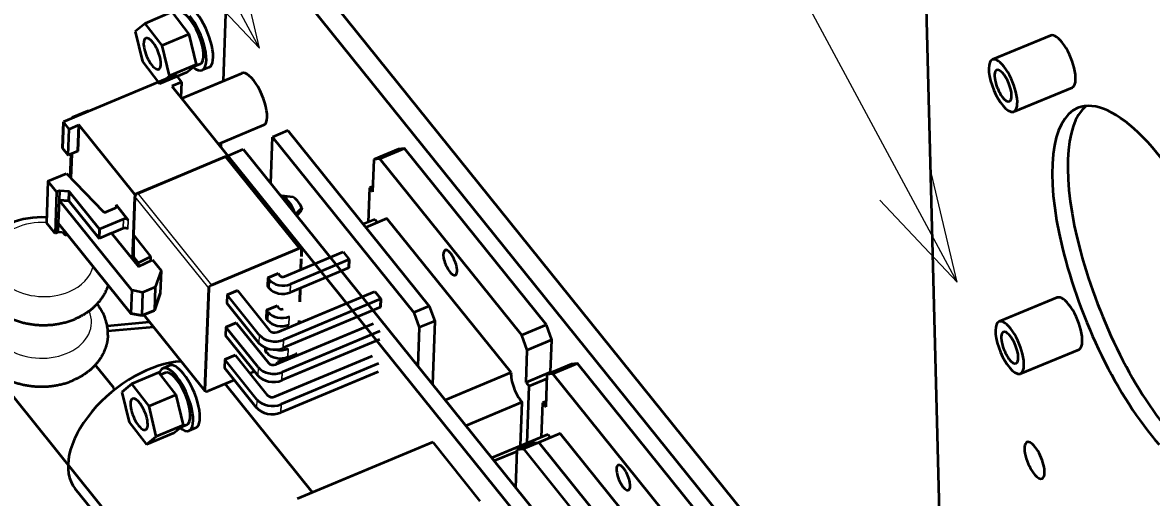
# Model space of a CAD drawing. Extents: x 23 to 417, y 3 to 294.
# Drawn here: x 353.27 to 373.29, y 135.66 to 144.09 of the extents above; entities that cross this region are included whole.
import ezdxf
from ezdxf.enums import TextEntityAlignment as Align

# ---------------------------------------------------------------- set-up
doc = ezdxf.new("R2010")
doc.units = 0
doc.layers.get('0').update_dxf_attribs({"lineweight": 13})
doc.styles.get("Standard").update_dxf_attribs({"font": 'isocp.shx'})

# ---------------------------------------------------------------- blocks, each defined once
blk = doc.blocks.new('BLOCK4683')
at = {"color": 7, "lineweight": 35}
blk.add_line((88.59, 4.39), (-1.49, 116.38), dxfattribs=at)
blk = doc.blocks.new('BLOCK4691')
at = {"color": 7, "lineweight": 13}
blk.add_line((-40, 50), (-61.36, 89.73), dxfattribs=at)
blk.add_lwpolyline([(-46.85, 57.28), (-40, 50), (-42.29, 59.73)], dxfattribs=at)
blk.add_circle((-66.72, 99.71), 11.33, dxfattribs=at)
blk.add_text('3', height=10, dxfattribs=at).set_placement((-70.61, 94.71), (-62.84, 94.71), align=Align.FIT)
blk = doc.blocks.new('BLOCK4692')
at = {"color": 7, "lineweight": 35}
blk.add_line((-43.33, 97.99), (-40.74, -4.16), dxfattribs=at)
at = {"color": 7, "lineweight": 35, "ltscale": 0.139811}
for p, q in [((-31.7, 71.9), (-36.87, 69.76)), ((-29.79, 67.27), (-34.96, 65.14)), ((-31.11, 48.63), (-36.28, 46.5)), ((-29.2, 44.01), (-34.37, 41.88))]:
    blk.add_line(p, q, dxfattribs=at)
at = {"color": 7, "lineweight": 35}
for centre, major_axis, start_param, end_param in [((-30.75, 69.59), (-0.95, 2.31), 3.141629, 6.283222), ((-35.92, 67.45), (-0.95, 2.31), 0.000036, 2.828105), ((-35.92, 67.45), (-0.95, 2.31), 3.141629, 6.283222), ((-35.92, 67.45), (-0.57, 1.39), 6.283144, 7.540494), ((-35.92, 67.45), (-0.57, 1.39), 3.141552, 6.283144), ((-35.92, 67.45), (-0.57, 1.39), 1.257308, 3.141552), ((-22.43, 48.83), (-6.87, 16.64), 4.816568, 6.283169), ((-35.92, 67.45), (-0.95, 2.31), 2.828105, 3.141629), ((-22.43, 48.83), (-6.87, 16.64), 6.283169, 8.61129), ((-21.05, 49.4), (-6.87, 16.64), 0.114565, 2.328105), ((-30.16, 46.32), (-0.95, 2.31), 3.141629, 6.283222), ((-35.33, 44.19), (-0.95, 2.31), 0.000036, 2.828105), ((-35.33, 44.19), (-0.95, 2.31), 3.141629, 6.283222), ((-35.33, 44.19), (-0.57, 1.39), 6.283144, 7.540494), ((-35.33, 44.19), (-0.57, 1.39), 3.141552, 6.283144), ((-35.33, 44.19), (-0.57, 1.39), 1.257308, 3.141552), ((-35.33, 44.19), (-0.95, 2.31), 2.828105, 3.141629), ((-33.13, 34.18), (-0.67, 1.62), 6.283169, 8.61129), ((-33.13, 34.18), (-0.67, 1.62), 3.141576, 6.283169), ((-33.13, 34.18), (-0.67, 1.62), 2.328105, 3.141576)]:
    blk.add_ellipse(centre, major_axis=major_axis, ratio=0.362266, start_param=start_param, end_param=end_param, dxfattribs=at)
blk = doc.blocks.new('BLOCK4696')
at = {"color": 7, "lineweight": 13}
blk.add_line((-13.56, 41.26), (-33.93, 79.21), dxfattribs=at)
blk.add_lwpolyline([(-20.41, 48.55), (-13.56, 41.26), (-15.85, 51)], dxfattribs=at)
blk.add_circle((-39.3, 89.19), 11.33, dxfattribs=at)
blk.add_text('6', height=10, dxfattribs=at).set_placement((-43.18, 84.19), (-35.41, 84.19), align=Align.FIT)
blk = doc.blocks.new('BLOCK4697')
at = {"color": 7, "lineweight": 35, "ltscale": 0.372357}
blk.add_line((-16.24, 53.23), (-16.79, 38.34), dxfattribs=at)
at = {"color": 7, "lineweight": 35}
for p, q in [((61.84, -43.13), (-15.71, 53.27)), ((63.55, -42.41), (-13.99, 53.99)), ((-12.42, 33.38), (0.11, 17.79)), ((-11.05, 33.95), (1.49, 18.36)), ((-15, 32.3), (43.86, -40.88)), ((11.88, 16.7), (-0.71, 32.35)), ((-16.37, 31.72), (42.48, -41.45)), ((9.7, 15.78), (-2.89, 31.44)), ((27.23, -2.39), (14.64, 13.26)), ((25.05, -3.31), (12.46, 12.35)), ((11.21, 6.27), (44.61, -35.25)), ((9.84, 5.7), (43.24, -35.82)), ((-15.14, -16.2), (-29.9, 2.14))]:
    blk.add_line(p, q, dxfattribs=at)
at = {"color": 7, "lineweight": 35, "ltscale": 0.269961}
blk.add_line((-20.99, 38.89), (-30.95, 34.72), dxfattribs=at)
blk.add_line((-20.99, 38.89), (-30.95, 34.72), dxfattribs=at)
at = {"color": 7, "lineweight": 35, "ltscale": 0.023272}
for p, q in [((-20.48, 38.26), (-21.34, 37.9)), ((-20.48, 38.26), (-21.34, 37.9)), ((-30.44, 34.09), (-29.58, 34.45)), ((-30.44, 34.09), (-29.58, 34.45)), ((-29.67, 32.13), (-30.53, 31.77)), ((-29.67, 32.13), (-30.53, 31.77))]:
    blk.add_line(p, q, dxfattribs=at)
at = {"color": 7, "lineweight": 35, "ltscale": 0.020415}
for p, q in [((-20.99, 38.89), (-20.48, 38.26)), ((-20.99, 38.89), (-20.48, 38.26)), ((-30.44, 34.09), (-30.95, 34.72)), ((-30.44, 34.09), (-30.95, 34.72)), ((-31.04, 32.4), (-30.53, 31.77)), ((-30.53, 31.77), (-31.04, 32.4))]:
    blk.add_line(p, q, dxfattribs=at)
at = {"color": 7, "lineweight": 35, "ltscale": 0.034144}
blk.add_line((-20.48, 38.26), (-20.53, 36.89), dxfattribs=at)
blk.add_line((-20.48, 38.26), (-20.53, 36.89), dxfattribs=at)
at = {"color": 7, "lineweight": 35, "ltscale": 0.144345}
blk.add_line((-15.14, 39.03), (-20.46, 36.81), dxfattribs=at)
at = {"color": 7, "lineweight": 35, "ltscale": 0.198027}
for p, q in [((-21.34, 37.9), (-16.37, 31.72)), ((-21.34, 37.9), (-16.37, 31.72)), ((-24.62, 28.27), (-29.58, 34.45)), ((-24.62, 28.27), (-29.58, 34.45))]:
    blk.add_line(p, q, dxfattribs=at)
at = {"color": 7, "lineweight": 35, "ltscale": 0.001876}
blk.add_line((-30.17, 35.05), (-30.16, 35.13), dxfattribs=at)
at = {"color": 7, "lineweight": 35, "ltscale": 0.037236}
for p, q in [((-30.16, 35.13), (-28.79, 35.7)), ((-11.05, 33.95), (-12.42, 33.38)), ((-16.37, 31.72), (-15, 32.3)), ((1.49, 18.36), (0.11, 17.79)), ((1.98, 17.04), (0.6, 16.47)), ((10.68, 6.23), (9.3, 5.65)), ((11.21, 6.27), (9.84, 5.7))]:
    blk.add_line(p, q, dxfattribs=at)
at = {"color": 7, "lineweight": 35, "ltscale": 0.005577}
for p, q in [((-30.16, 35.13), (-29.94, 35.15)), ((-28.79, 35.7), (-28.57, 35.72))]:
    blk.add_line(p, q, dxfattribs=at)
at = {"color": 7, "lineweight": 35, "ltscale": 0.058061}
for p, q in [((-30.95, 34.72), (-31.04, 32.4)), ((-31.04, 32.4), (-30.95, 34.72)), ((-30.53, 31.77), (-30.44, 34.09)), ((-30.53, 31.77), (-30.44, 34.09)), ((-29.67, 32.13), (-29.58, 34.45)), ((-29.58, 34.45), (-29.67, 32.13))]:
    blk.add_line(p, q, dxfattribs=at)
at = {"color": 7, "lineweight": 35, "ltscale": 0.108262}
blk.add_line((-13.21, 34.42), (-17.2, 32.75), dxfattribs=at)
at = {"color": 7, "lineweight": 35, "ltscale": 0.102432}
blk.add_line((-12.57, 29.28), (-12.42, 33.38), dxfattribs=at)
at = {"color": 7, "lineweight": 35, "ltscale": 0.008412}
blk.add_line((-16.99, 32.84), (-17, 32.5), dxfattribs=at)
at = {"color": 7, "lineweight": 35, "ltscale": 0.059112}
for p, q in [((-1.25, 32.3), (-3.43, 31.39)), ((-0.71, 32.35), (-2.89, 31.44)), ((11.88, 16.7), (9.7, 15.78)), ((12.37, 15.38), (10.18, 14.47)), ((14.11, 13.21), (11.92, 12.3)), ((14.64, 13.26), (12.46, 12.35)), ((12.26, 12.51), (10.08, 11.6))]:
    blk.add_line(p, q, dxfattribs=at)
at = {"color": 7, "lineweight": 35, "ltscale": 0.01347}
for p, q in [((-0.71, 32.35), (-1.25, 32.3)), ((-2.89, 31.44), (-3.43, 31.39)), ((14.64, 13.26), (14.11, 13.21)), ((12.46, 12.35), (11.92, 12.3)), ((10.68, 6.23), (11.21, 6.27)), ((9.3, 5.65), (9.84, 5.7))]:
    blk.add_line(p, q, dxfattribs=at)
at = {"color": 7, "lineweight": 35, "ltscale": 0.051933}
blk.add_line((-30.36, 29.79), (-30.28, 31.87), dxfattribs=at)
at = {"color": 7, "lineweight": 35, "ltscale": 0.054411}
blk.add_line((-30.21, 31.9), (-30.29, 29.72), dxfattribs=at)
blk.add_line((-30.21, 31.9), (-30.29, 29.72), dxfattribs=at)
at = {"color": 7, "lineweight": 35, "ltscale": 0.223416}
blk.add_line((-16.37, 31.72), (-24.62, 28.27), dxfattribs=at)
blk.add_line((-16.37, 31.72), (-24.62, 28.27), dxfattribs=at)
at = {"color": 7, "lineweight": 35, "ltscale": 0.209452}
for p, q in [((-16.63, 31.62), (-24.36, 28.38)), ((-24.36, 28.38), (-16.63, 31.62)), ((-10.08, 23.47), (-17.81, 20.24)), ((-17.81, 20.24), (-10.08, 23.47))]:
    blk.add_line(p, q, dxfattribs=at)
at = {"color": 7, "lineweight": 13, "ltscale": 0.261314}
for p, q in [((-16.63, 31.62), (-10.08, 23.47)), ((-16.63, 31.62), (-10.08, 23.47)), ((-24.63, 28.07), (-18.07, 19.92)), ((-24.63, 28.07), (-18.07, 19.92)), ((-24.36, 28.38), (-17.81, 20.24)), ((-24.36, 28.38), (-17.81, 20.24))]:
    blk.add_line(p, q, dxfattribs=at)
at = {"color": 7, "lineweight": 35, "ltscale": 0.261314}
blk.add_line((-9.85, 23.45), (-16.41, 31.6), dxfattribs=at)
blk.add_line((-9.85, 23.45), (-16.41, 31.6), dxfattribs=at)
at = {"color": 7, "lineweight": 35, "ltscale": 0.003913}
for p, q in [((-16.38, 31.57), (-16.37, 31.72)), ((-16.37, 31.72), (-16.38, 31.57)), ((-16.37, 31.72), (-16.38, 31.57))]:
    blk.add_line(p, q, dxfattribs=at)
at = {"color": 7, "lineweight": 35, "ltscale": 0.071722}
for p, q in [((-3.43, 31.39), (-3.54, 28.52)), ((12.26, 12.51), (12.37, 15.38)), ((10.08, 11.6), (10.18, 14.47)), ((11.92, 12.3), (11.82, 9.43))]:
    blk.add_line(p, q, dxfattribs=at)
at = {"color": 7, "lineweight": 35, "ltscale": 0.044536}
blk.add_line((-32.34, 29.45), (-30.69, 30.14), dxfattribs=at)
blk.add_line((-32.34, 29.45), (-30.69, 30.14), dxfattribs=at)
at = {"color": 7, "lineweight": 35, "ltscale": 0.117311}
blk.add_line((-30.69, 30.14), (-27.43, 26.77), dxfattribs=at)
blk.add_line((-30.69, 30.14), (-27.43, 26.77), dxfattribs=at)
at = {"color": 7, "lineweight": 35, "ltscale": 0.092214}
for p, q in [((-32.34, 29.45), (-32.47, 25.76)), ((-32.34, 29.45), (-32.47, 25.76)), ((-31.57, 28.5), (-31.7, 24.81)), ((-31.57, 28.5), (-31.7, 24.81))]:
    blk.add_line(p, q, dxfattribs=at)
at = {"color": 7, "lineweight": 35, "ltscale": 0.030623}
for p, q in [((-31.57, 28.5), (-32.34, 29.45)), ((-31.57, 28.5), (-32.34, 29.45)), ((-31.7, 24.81), (-32.47, 25.76)), ((-31.7, 24.81), (-32.47, 25.76)), ((-23.06, 22.49), (-22.3, 21.53)), ((-23.06, 22.49), (-22.3, 21.53))]:
    blk.add_line(p, q, dxfattribs=at)
at = {"color": 7, "lineweight": 35, "ltscale": 0.006982}
for p, q in [((-31.31, 28.6), (-31.57, 28.5)), ((-31.31, 28.6), (-31.57, 28.5)), ((-31.45, 24.92), (-31.7, 24.81)), ((-31.45, 24.92), (-31.7, 24.81))]:
    blk.add_line(p, q, dxfattribs=at)
at = {"color": 7, "lineweight": 35, "ltscale": 0.020492}
for p, q in [((-31.31, 28.6), (-31.34, 27.78)), ((-31.31, 28.6), (-31.34, 27.78)), ((-30.48, 27.72), (-30.45, 28.54)), ((-30.45, 28.54), (-30.48, 27.72)), ((-31.42, 25.74), (-31.45, 24.92)), ((-31.42, 25.74), (-31.45, 24.92)), ((-27.8, 24.38), (-27.77, 25.2)), ((-27.77, 25.2), (-27.8, 24.38))]:
    blk.add_line(p, q, dxfattribs=at)
at = {"color": 7, "lineweight": 35, "ltscale": 0.02149}
for p, q in [((-30.45, 28.54), (-31.31, 28.6)), ((-30.45, 28.54), (-31.31, 28.6)), ((-31.34, 27.78), (-30.48, 27.72)), ((-30.48, 27.72), (-31.34, 27.78))]:
    blk.add_line(p, q, dxfattribs=at)
at = {"color": 7, "lineweight": 35, "ltscale": 0.107179}
for p, q in [((-27.77, 25.2), (-30.45, 28.54)), ((-27.77, 25.2), (-30.45, 28.54)), ((-30.48, 27.72), (-27.8, 24.38)), ((-27.8, 24.38), (-30.48, 27.72))]:
    blk.add_line(p, q, dxfattribs=at)
at = {"color": 7, "lineweight": 35, "ltscale": 0.14343}
blk.add_line((-24.62, 28.27), (-24.83, 22.54), dxfattribs=at)
blk.add_line((-24.62, 28.27), (-24.83, 22.54), dxfattribs=at)
at = {"color": 7, "lineweight": 35, "ltscale": 0.083676}
for p, q in [((-24.63, 28.07), (-24.75, 24.72)), ((-24.75, 24.72), (-24.63, 28.07))]:
    blk.add_line(p, q, dxfattribs=at)
at = {"color": 7, "lineweight": 35, "ltscale": 0.019004}
blk.add_line((-10.85, 28.06), (-11.61, 28.15), dxfattribs=at)
blk.add_line((-10.85, 28.06), (-11.61, 28.15), dxfattribs=at)
at = {"color": 7, "lineweight": 35, "ltscale": 0.006616}
blk.add_line((-10.59, 28.03), (-10.85, 28.06), dxfattribs=at)
blk.add_line((-10.59, 28.03), (-10.85, 28.06), dxfattribs=at)
at = {"color": 7, "lineweight": 35, "ltscale": 0.076707}
for p, q in [((-3.82, 28.87), (-3.93, 25.81)), ((11.54, 9.78), (11.43, 6.72))]:
    blk.add_line(p, q, dxfattribs=at)
at = {"color": 7, "lineweight": 35, "ltscale": 0.0081}
for p, q in [((-3.52, 29), (-3.82, 28.87)), ((11.84, 9.91), (11.54, 9.78))]:
    blk.add_line(p, q, dxfattribs=at)
at = {"color": 7, "lineweight": 35, "ltscale": 0.011228}
for p, q in [((-3.82, 28.87), (-3.54, 28.52)), ((10.08, 11.6), (10.36, 11.25)), ((11.54, 9.78), (11.82, 9.43))]:
    blk.add_line(p, q, dxfattribs=at)
at = {"color": 7, "lineweight": 35, "ltscale": 0.05123}
for p, q in [((-31.34, 27.78), (-31.42, 25.74)), ((-31.34, 27.78), (-31.42, 25.74)), ((-22.3, 21.53), (-22.37, 19.49)), ((-22.3, 21.53), (-22.37, 19.49)), ((-22.82, 20.04), (-22.89, 17.99)), ((-22.82, 20.04), (-22.89, 17.99)), ((-24.89, 19.77), (-24.97, 17.72)), ((-24.89, 19.77), (-24.97, 17.72)), ((-23.93, 19.57), (-24.01, 17.53)), ((-23.93, 19.57), (-24.01, 17.53))]:
    blk.add_line(p, q, dxfattribs=at)
at = {"color": 7, "lineweight": 35, "ltscale": 0.257231}
for p, q in [((-24.89, 19.77), (-31.34, 27.78)), ((-24.89, 19.77), (-31.34, 27.78)), ((-31.42, 25.74), (-24.97, 17.72)), ((-24.97, 17.72), (-31.42, 25.74))]:
    blk.add_line(p, q, dxfattribs=at)
at = {"color": 7, "lineweight": 35, "ltscale": 0.020945}
blk.add_line((-27.16, 26.73), (-26.39, 27.05), dxfattribs=at)
blk.add_line((-27.16, 26.73), (-26.39, 27.05), dxfattribs=at)
at = {"color": 7, "lineweight": 13, "ltscale": 0.005857}
blk.add_line((-26.28, 27.35), (-26.29, 27.11), dxfattribs=at)
blk.add_line((-26.28, 27.35), (-26.29, 27.11), dxfattribs=at)
at = {"color": 7, "lineweight": 35, "ltscale": 0.042872}
for p, q in [((-25.21, 26.01), (-26.28, 27.35)), ((-26.28, 27.35), (-25.21, 26.01))]:
    blk.add_line(p, q, dxfattribs=at)
at = {"color": 7, "lineweight": 35, "ltscale": 0.004269}
blk.add_line((-9.82, 27.07), (-9.83, 26.9), dxfattribs=at)
blk.add_line((-9.82, 27.07), (-9.83, 26.9), dxfattribs=at)
at = {"color": 7, "lineweight": 35, "ltscale": 0.058181}
blk.add_line((-25.62, 26.09), (-27.77, 25.2), dxfattribs=at)
blk.add_line((-25.62, 26.09), (-27.77, 25.2), dxfattribs=at)
at = {"color": 7, "lineweight": 13, "ltscale": 0.020492}
for p, q in [((-25.65, 25.28), (-25.62, 26.09)), ((-25.62, 26.09), (-25.65, 25.28)), ((-25.24, 25.19), (-25.21, 26.01)), ((-25.21, 26.01), (-25.24, 25.19))]:
    blk.add_line(p, q, dxfattribs=at)
at = {"color": 7, "lineweight": 35, "ltscale": 0.016621}
blk.add_line((-9.83, 26.9), (-10.24, 26.38), dxfattribs=at)
blk.add_line((-9.83, 26.9), (-10.24, 26.38), dxfattribs=at)
at = {"color": 7, "lineweight": 35, "ltscale": 0.027775}
blk.add_line((-3.33, 26.06), (-4.36, 25.63), dxfattribs=at)
at = {"color": 7, "lineweight": 35, "ltscale": 0.051054}
blk.add_line((-2.26, 26.15), (-4.14, 25.36), dxfattribs=at)
at = {"color": 7, "lineweight": 35, "ltscale": 0.438925}
for p, q in [((8.75, 12.47), (-2.26, 26.15)), ((24.1, -6.62), (13.1, 7.06))]:
    blk.add_line(p, q, dxfattribs=at)
at = {"color": 7, "lineweight": 35, "ltscale": 0.027927}
blk.add_line((-26.68, 24.84), (-25.65, 25.28), dxfattribs=at)
blk.add_line((-26.68, 24.84), (-25.65, 25.28), dxfattribs=at)
at = {"color": 7, "lineweight": 35, "ltscale": 0.018425}
blk.add_line((-30.71, 24.86), (-31.45, 24.92), dxfattribs=at)
blk.add_line((-30.71, 24.86), (-31.45, 24.92), dxfattribs=at)
at = {"color": 7, "lineweight": 35, "ltscale": 0.006817}
for p, q in [((-30.96, 24.88), (-30.79, 24.67)), ((-30.79, 24.67), (-30.96, 24.88))]:
    blk.add_line(p, q, dxfattribs=at)
at = {"color": 7, "lineweight": 35, "ltscale": 0.004969}
blk.add_line((-30.79, 24.67), (-30.78, 24.87), dxfattribs=at)
blk.add_line((-30.79, 24.67), (-30.78, 24.87), dxfattribs=at)
at = {"color": 7, "lineweight": 35, "ltscale": 0.004672}
for p, q in [((-30.79, 24.67), (-30.61, 24.74)), ((-30.61, 24.74), (-30.79, 24.67))]:
    blk.add_line(p, q, dxfattribs=at)
at = {"color": 7, "lineweight": 35, "ltscale": 0.030254}
for p, q in [((-26.68, 24.84), (-27.8, 24.38)), ((-26.68, 24.84), (-27.8, 24.38)), ((-22.82, 20.04), (-23.93, 19.57)), ((-22.82, 20.04), (-23.93, 19.57)), ((-24.01, 17.53), (-22.89, 17.99)), ((-22.89, 17.99), (-24.01, 17.53))]:
    blk.add_line(p, q, dxfattribs=at)
at = {"color": 7, "lineweight": 35, "ltscale": 0.095568}
blk.add_line((-26.68, 24.84), (-24.29, 21.87), dxfattribs=at)
blk.add_line((-26.68, 24.84), (-24.29, 21.87), dxfattribs=at)
at = {"color": 7, "lineweight": 35, "ltscale": 0.054631}
for p, q in [((-24.75, 24.72), (-24.83, 22.54)), ((-24.83, 22.54), (-24.75, 24.72))]:
    blk.add_line(p, q, dxfattribs=at)
at = {"color": 7, "lineweight": 35, "ltscale": 0.049961}
blk.add_line((-24.75, 24.72), (-24.75, 22.73), dxfattribs=at)
blk.add_line((-24.75, 24.72), (-24.75, 22.73), dxfattribs=at)
at = {"color": 7, "lineweight": 35, "ltscale": 0.062266}
blk.add_line((-23.19, 22.78), (-24.75, 24.72), dxfattribs=at)
blk.add_line((-23.19, 22.78), (-24.75, 24.72), dxfattribs=at)
at = {"color": 7, "lineweight": 35, "ltscale": 0.141147}
for p, q in [((-11.36, 21), (-6.15, 23.18)), ((-11.36, 21), (-6.15, 23.18)), ((-5.61, 22.5), (-10.81, 20.32)), ((-5.61, 22.5), (-10.81, 20.32)), ((-5.63, 21.77), (-10.84, 19.59)), ((-5.63, 21.77), (-10.84, 19.59))]:
    blk.add_line(p, q, dxfattribs=at)
at = {"color": 7, "lineweight": 35, "ltscale": 0.015369}
for p, q in [((-9.85, 22.76), (-9.83, 23.37)), ((-9.83, 23.37), (-9.85, 22.76))]:
    blk.add_line(p, q, dxfattribs=at)
at = {"color": 7, "lineweight": 35, "ltscale": 0.021844}
for p, q in [((-6.15, 23.18), (-5.61, 22.5)), ((-6.15, 23.18), (-5.61, 22.5)), ((-3.34, 19.68), (-2.79, 19)), ((-3.34, 19.68), (-2.79, 19))]:
    blk.add_line(p, q, dxfattribs=at)
at = {"color": 7, "lineweight": 35, "ltscale": 0.00683}
for p, q in [((-24.75, 22.73), (-24.76, 22.45)), ((-24.76, 22.45), (-24.75, 22.73)), ((-24.33, 22.2), (-24.34, 21.93)), ((-24.34, 21.93), (-24.33, 22.2))]:
    blk.add_line(p, q, dxfattribs=at)
at = {"color": 7, "lineweight": 35, "ltscale": 0.016791}
blk.add_line((-24.75, 22.73), (-24.33, 22.2), dxfattribs=at)
blk.add_line((-24.75, 22.73), (-24.33, 22.2), dxfattribs=at)
at = {"color": 7, "lineweight": 35, "ltscale": 0.031978}
blk.add_line((-24.33, 22.2), (-23.19, 22.78), dxfattribs=at)
blk.add_line((-24.33, 22.2), (-23.19, 22.78), dxfattribs=at)
at = {"color": 7, "lineweight": 35, "ltscale": 0.034262}
blk.add_line((-24.29, 21.87), (-23.06, 22.49), dxfattribs=at)
blk.add_line((-24.29, 21.87), (-23.06, 22.49), dxfattribs=at)
at = {"color": 7, "lineweight": 35, "ltscale": 0.009134}
blk.add_line((-23.2, 22.42), (-23.19, 22.78), dxfattribs=at)
blk.add_line((-23.2, 22.42), (-23.19, 22.78), dxfattribs=at)
at = {"color": 7, "lineweight": 35, "ltscale": 0.023565}
for p, q in [((-9.9, 21.61), (-9.86, 22.56)), ((-9.86, 22.56), (-9.9, 21.61))]:
    blk.add_line(p, q, dxfattribs=at)
at = {"color": 7, "lineweight": 35, "ltscale": 0.018272}
for p, q in [((-5.63, 21.77), (-5.61, 22.5)), ((-5.61, 22.5), (-5.63, 21.77)), ((-12.83, 20.87), (-12.85, 20.14)), ((-12.83, 20.87), (-12.85, 20.14)), ((-16.43, 19.36), (-16.46, 18.63)), ((-16.43, 19.36), (-16.46, 18.63)), ((-2.82, 18.27), (-2.79, 19)), ((-2.79, 19), (-2.82, 18.27)), ((-12.93, 18), (-12.96, 17.27)), ((-12.93, 18), (-12.96, 17.27)), ((-16.54, 16.49), (-16.57, 15.76)), ((-16.54, 16.49), (-16.57, 15.76)), ((-16.64, 13.62), (-16.67, 12.89)), ((-16.64, 13.62), (-16.67, 12.89))]:
    blk.add_line(p, q, dxfattribs=at)
at = {"color": 7, "lineweight": 35, "ltscale": 0.03954}
for p, q in [((-22.3, 21.53), (-22.82, 20.04)), ((-22.3, 21.53), (-22.82, 20.04)), ((-22.89, 17.99), (-22.37, 19.49)), ((-22.37, 19.49), (-22.89, 17.99))]:
    blk.add_line(p, q, dxfattribs=at)
at = {"color": 7, "lineweight": 35, "ltscale": 0.024902}
for p, q in [((-11.91, 21.25), (-12.83, 20.87)), ((-12.83, 20.87), (-11.91, 21.25)), ((-15.52, 19.74), (-16.43, 19.36)), ((-16.43, 19.36), (-15.52, 19.74)), ((-12.01, 18.38), (-12.93, 18)), ((-12.93, 18), (-12.01, 18.38)), ((-15.62, 16.88), (-16.54, 16.49)), ((-16.54, 16.49), (-15.62, 16.88)), ((-15.73, 14.01), (-16.64, 13.62)), ((-16.64, 13.62), (-15.73, 14.01))]:
    blk.add_line(p, q, dxfattribs=at)
at = {"color": 7, "lineweight": 35, "ltscale": 0.00541}
for p, q in [((-11.91, 21.25), (-11.77, 21.08)), ((-11.91, 21.25), (-11.77, 21.08)), ((-12.85, 20.14), (-12.72, 19.97)), ((-12.72, 19.97), (-12.85, 20.14)), ((-12.69, 20.7), (-12.83, 20.87)), ((-12.69, 20.7), (-12.83, 20.87)), ((-12.01, 18.38), (-11.88, 18.22)), ((-12.01, 18.38), (-11.88, 18.22)), ((-12.96, 17.27), (-12.82, 17.1)), ((-12.82, 17.1), (-12.96, 17.27)), ((-12.8, 17.83), (-12.93, 18)), ((-12.8, 17.83), (-12.93, 18)), ((-13.06, 14.4), (-12.93, 14.23)), ((-12.93, 14.23), (-13.06, 14.4))]:
    blk.add_line(p, q, dxfattribs=at)
at = {"color": 7, "lineweight": 13, "ltscale": 0.018272}
for p, q in [((-12.69, 20.7), (-12.72, 19.97)), ((-12.69, 20.7), (-12.72, 19.97)), ((-10.84, 19.59), (-10.81, 20.32)), ((-10.81, 20.32), (-10.84, 19.59)), ((-12.8, 17.83), (-12.82, 17.1)), ((-12.8, 17.83), (-12.82, 17.1)), ((-10.95, 16.72), (-10.92, 17.45)), ((-10.92, 17.45), (-10.95, 16.72)), ((-13.59, 15.82), (-13.61, 15.09)), ((-13.59, 15.82), (-13.61, 15.09)), ((-11.46, 14.65), (-11.43, 15.38)), ((-11.43, 15.38), (-11.46, 14.65)), ((-11.05, 13.85), (-11.02, 14.59)), ((-11.02, 14.59), (-11.05, 13.85)), ((-13.69, 12.95), (-13.72, 12.22)), ((-13.69, 12.95), (-13.72, 12.22)), ((-11.57, 11.78), (-11.54, 12.51)), ((-11.54, 12.51), (-11.57, 11.78)), ((-13.8, 10.08), (-13.82, 9.35)), ((-13.8, 10.08), (-13.82, 9.35)), ((-11.67, 8.92), (-11.64, 9.65)), ((-11.64, 9.65), (-11.67, 8.92))]:
    blk.add_line(p, q, dxfattribs=at)
at = {"color": 7, "lineweight": 35, "ltscale": 0.024469}
for p, q in [((-23.93, 19.57), (-24.89, 19.77)), ((-23.93, 19.57), (-24.89, 19.77)), ((-24.97, 17.72), (-24.01, 17.53)), ((-24.01, 17.53), (-24.97, 17.72))]:
    blk.add_line(p, q, dxfattribs=at)
at = {"color": 7, "lineweight": 35, "ltscale": 0.225413}
for p, q in [((-18.07, 19.92), (-18.4, 10.91)), ((-18.4, 10.91), (-18.07, 19.92))]:
    blk.add_line(p, q, dxfattribs=at)
at = {"color": 7, "lineweight": 35, "ltscale": 0.11361}
for p, q in [((-13.59, 15.82), (-16.43, 19.36)), ((-13.59, 15.82), (-16.43, 19.36)), ((-15.52, 19.74), (-12.67, 16.2)), ((-15.52, 19.74), (-12.67, 16.2)), ((-16.46, 18.63), (-13.61, 15.09)), ((-13.61, 15.09), (-16.46, 18.63)), ((-13.69, 12.95), (-16.54, 16.49)), ((-13.69, 12.95), (-16.54, 16.49)), ((-15.62, 16.88), (-12.77, 13.33)), ((-15.62, 16.88), (-12.77, 13.33)), ((-16.57, 15.76), (-13.72, 12.22)), ((-13.72, 12.22), (-16.57, 15.76)), ((-13.8, 10.08), (-16.64, 13.62)), ((-13.8, 10.08), (-16.64, 13.62)), ((-15.73, 14.01), (-12.88, 10.47)), ((-15.73, 14.01), (-12.88, 10.47)), ((-16.67, 12.89), (-13.82, 9.35)), ((-13.82, 9.35), (-16.67, 12.89))]:
    blk.add_line(p, q, dxfattribs=at)
at = {"color": 7, "lineweight": 35, "ltscale": 0.234237}
for p, q in [((-11.98, 16.06), (-3.34, 19.68)), ((-11.98, 16.06), (-3.34, 19.68)), ((-2.82, 18.27), (-11.46, 14.65)), ((-2.82, 18.27), (-11.46, 14.65)), ((-2.79, 19), (-11.43, 15.38)), ((-2.79, 19), (-11.43, 15.38)), ((-12.09, 13.2), (-3.44, 16.81)), ((-12.09, 13.2), (-3.44, 16.81)), ((-2.9, 16.13), (-11.54, 12.51)), ((-2.9, 16.13), (-11.54, 12.51)), ((-2.92, 15.4), (-11.57, 11.78)), ((-2.92, 15.4), (-11.57, 11.78)), ((-12.19, 10.33), (-3.55, 13.95)), ((-12.19, 10.33), (-3.55, 13.95)), ((-3, 13.27), (-11.64, 9.65)), ((-3, 13.27), (-11.64, 9.65)), ((-3.03, 12.53), (-11.67, 8.92)), ((-3.03, 12.53), (-11.67, 8.92))]:
    blk.add_line(p, q, dxfattribs=at)
at = {"color": 7, "lineweight": 35, "ltscale": 0.03033}
for p, q in [((-10, 18.75), (-9.96, 19.96)), ((-9.96, 19.96), (-10, 18.75))]:
    blk.add_line(p, q, dxfattribs=at)
at = {"color": 7, "lineweight": 35, "ltscale": 0.035147}
for p, q in [((1.49, 18.36), (1.98, 17.04)), ((0.11, 17.79), (0.6, 16.47)), ((12.37, 15.38), (11.88, 16.7)), ((10.18, 14.47), (9.7, 15.78))]:
    blk.add_line(p, q, dxfattribs=at)
at = {"color": 7, "lineweight": 35, "ltscale": 0.217147}
blk.add_line((-18.38, 10.83), (-23.82, 17.6), dxfattribs=at)
blk.add_line((-18.38, 10.83), (-23.82, 17.6), dxfattribs=at)
at = {"color": 7, "lineweight": 13, "ltscale": 0.214982}
for p, q in [((-18.4, 10.91), (-23.79, 17.61)), ((-23.79, 17.61), (-18.4, 10.91))]:
    blk.add_line(p, q, dxfattribs=at)
at = {"color": 7, "lineweight": 35, "ltscale": 0.005729}
for p, q in [((-10.07, 16.86), (-10.06, 17.09)), ((-10.06, 17.09), (-10.07, 16.86))]:
    blk.add_line(p, q, dxfattribs=at)
at = {"color": 7, "lineweight": 35, "ltscale": 0.139986}
blk.add_line((1.98, 17.04), (1.77, 11.45), dxfattribs=at)
at = {"color": 7, "lineweight": 35, "ltscale": 0.094434}
blk.add_line((-27.07, 16.63), (-23.31, 16.96), dxfattribs=at)
at = {"color": 7, "lineweight": 35, "ltscale": 0.001757}
blk.add_line((-27.06, 16.55), (-27.07, 16.62), dxfattribs=at)
at = {"color": 7, "lineweight": 35, "ltscale": 0.102436}
blk.add_line((-22.94, 16.5), (-27.02, 16.13), dxfattribs=at)
at = {"color": 7, "lineweight": 35, "ltscale": 0.085355}
for p, q in [((0.6, 16.47), (0.48, 13.06)), ((9.18, 2.24), (9.3, 5.65))]:
    blk.add_line(p, q, dxfattribs=at)
at = {"color": 7, "lineweight": 35, "ltscale": 0.006755}
blk.add_line((-13.05, 14.67), (-13.06, 14.4), dxfattribs=at)
blk.add_line((-13.05, 14.67), (-13.06, 14.4), dxfattribs=at)
at = {"color": 7, "lineweight": 13, "ltscale": 0.009593}
blk.add_line((-12.91, 14.62), (-12.93, 14.23), dxfattribs=at)
blk.add_line((-12.91, 14.62), (-12.93, 14.23), dxfattribs=at)
at = {"color": 7, "lineweight": 35, "ltscale": 0.04189}
blk.add_line((-10.43, 14.05), (-11.97, 13.4), dxfattribs=at)
blk.add_line((-10.43, 14.05), (-11.97, 13.4), dxfattribs=at)
at = {"color": 7, "lineweight": 35, "ltscale": 0.06513}
blk.add_line((-26.49, 11.12), (-28.13, 13.15), dxfattribs=at)
at = {"color": 7, "lineweight": 35, "ltscale": 0.01153}
blk.add_line((-13.99, 12.56), (-14.42, 12.38), dxfattribs=at)
blk.add_line((-13.99, 12.56), (-14.42, 12.38), dxfattribs=at)
at = {"color": 7, "lineweight": 35, "ltscale": 0.158108}
blk.add_line((8.75, 12.47), (2.91, 10.03), dxfattribs=at)
at = {"color": 7, "lineweight": 35, "ltscale": 0.001649}
blk.add_line((12.26, 12.51), (12.3, 12.46), dxfattribs=at)
at = {"color": 7, "lineweight": 35, "ltscale": 0.004868}
blk.add_line((-26.43, 10.94), (-26.49, 11.12), dxfattribs=at)
at = {"color": 7, "lineweight": 35, "ltscale": 0.063948}
blk.add_line((-15.8, 11.8), (-18.15, 10.82), dxfattribs=at)
blk.add_line((-15.8, 11.8), (-18.15, 10.82), dxfattribs=at)
at = {"color": 7, "lineweight": 35, "ltscale": 0.309394}
blk.add_line((-8.85, 1.82), (-16.61, 11.47), dxfattribs=at)
at = {"color": 7, "lineweight": 35, "ltscale": 0.126405}
blk.add_line((10.18, 6.2), (10.36, 11.25), dxfattribs=at)
at = {"color": 7, "lineweight": 35, "ltscale": 0.041975}
blk.add_line((11.91, 11.9), (10.36, 11.25), dxfattribs=at)
at = {"color": 7, "lineweight": 35, "ltscale": 0.134829}
for p, q in [((9.72, 9.83), (4.75, 7.75)), ((12.02, 6.97), (7.05, 4.89))]:
    blk.add_line(p, q, dxfattribs=at)
at = {"color": 7, "lineweight": 35, "ltscale": 0.097236}
blk.add_line((9.58, 5.95), (9.72, 9.83), dxfattribs=at)
at = {"color": 7, "lineweight": 35, "ltscale": 0.051066}
blk.add_line((13.1, 7.06), (11.21, 6.27), dxfattribs=at)
at = {"color": 7, "lineweight": 35, "ltscale": 0.325814}
blk.add_line((1.8, 6.28), (-10.23, 1.25), dxfattribs=at)
at = {"color": 7, "lineweight": 35, "ltscale": 0.167404}
blk.add_line((1.8, 6.28), (5.99, 1.06), dxfattribs=at)
at = {"color": 7, "lineweight": 35, "ltscale": 0.055093}
blk.add_line((9.3, 5.47), (7.26, 4.62), dxfattribs=at)
at = {"color": 7, "lineweight": 35}
for centre, radius, start, end in [((3.52, 13.94), 18.73, 135.447, 137.7942), ((3.52, 13.94), 18.73, 135.447, 137.7942), ((-31.92, 15.77), 4.92, 6.391, 9.0538), ((-30.92, 15.93), 3.91, 357.909, 5.6798)]:
    blk.add_arc(centre, radius, start, end, dxfattribs=at)
for centre, major_axis, ratio, start_param, end_param in [((-14.17, 36.73), (-0.97, 2.31), 0.365278, 3.810389, 6.283217), ((-14.17, 36.73), (-0.97, 2.31), 0.365278, 3.141624, 3.810389), ((-16.64, 31.41), (-0.234, -0.188), 0.577196, 3.141564, 4.24863), ((-16.64, 31.41), (-0.234, -0.188), 0.577196, 3.141564, 4.24863), ((-24.37, 28.18), (-0.234, -0.188), 0.577196, 4.24863, 5.819427), ((-24.37, 28.18), (-0.234, -0.188), 0.577196, 4.24863, 5.819427), ((-11.06, 26.52), (0.68, -1.61), 0.365278, 2.937919, 3.022546), ((-11.06, 26.52), (-0.68, 1.61), 0.365278, 6.079512, 6.164139), ((-11.06, 26.52), (0.68, -1.61), 0.365278, 1.456321, 2.937919), ((-11.06, 26.52), (-0.68, 1.61), 0.365278, 4.597913, 6.079512), ((-11.19, 26.46), (-0.68, 1.61), 0.365278, 4.886666, 5.875812), ((-11.19, 26.46), (0.68, -1.61), 0.365278, 1.745065, 2.734241), ((-26.54, 27.24), (0.3, -0.011), 0.730354, 5.276613, 6.283243), ((-26.54, 27.24), (0.3, -0.011), 0.730354, 5.276613, 6.283316), ((-26.54, 27.24), (0.3, -0.011), 0.730354, 0.000058, 0.564224), ((-26.54, 27.24), (0.3, -0.011), 0.730354, 0.00013, 0.564224), ((-10.23, 26.87), (0.48, -1.15), 0.365278, 1.596091, 2.883094), ((-10.23, 26.87), (-0.48, 1.15), 0.365278, 4.737684, 6.024686), ((-32.78, 21.66), (5.93, -0.25), 0.774356, 1.548169, 2.115986), ((-27.26, 26.85), (0.2, -0.007), 0.730354, 3.793083, 5.276613), ((-27.26, 26.85), (0.2, -0.007), 0.730354, 3.793083, 5.276613), ((-25.47, 25.9), (0.3, -0.011), 0.730354, 0.564224, 2.13502), ((-25.47, 25.9), (0.3, -0.011), 0.730354, 0.564224, 2.13502), ((-3.24, 27.32), (-0.74, 1.77), 0.365278, 2.197705, 2.430849), ((-25.5, 25.08), (0.3, -0.011), 0.730354, 0.564224, 2.13502), ((-25.5, 25.08), (-0.3, 0.011), 0.730354, 3.705817, 5.276613), ((-10.09, 23.27), (0.234, 0.188), 0.577196, 6.283147, 7.390223), ((-10.09, 23.27), (0.234, 0.188), 0.577196, 6.283072, 7.390223), ((-10.09, 23.27), (0.234, 0.188), 0.577196, 5.819427, 6.283147), ((-10.09, 23.27), (0.234, 0.188), 0.577196, 5.819427, 6.283072), ((3.35, 22.23), (-0.46, 1.11), 0.365278, 0.000031, 3.141624), ((3.35, 22.23), (-0.46, 1.11), 0.365278, 3.810389, 6.283217), ((-11.52, 21.19), (0.3, -0.011), 0.730354, 3.705817, 5.276613), ((-11.52, 21.19), (0.3, -0.011), 0.730354, 3.705817, 5.276613), ((3.35, 22.23), (-0.46, 1.11), 0.365278, 3.141624, 3.810389), ((-17.82, 20.03), (0.234, 0.188), 0.577196, 1.107038, 2.677834), ((-17.82, 20.03), (0.234, 0.188), 0.577196, 1.107038, 2.677834), ((-11.52, 21.19), (-1.37, 0.05), 0.730354, 0.564224, 2.13502), ((-11.52, 21.19), (-1.37, 0.05), 0.730354, 0.564224, 2.13502), ((-11.54, 20.46), (-1.37, 0.05), 0.730354, 0.564224, 2.13502), ((-11.54, 20.46), (-1.37, 0.05), 0.730354, 0.564224, 2.13502), ((-11.62, 18.32), (0.3, -0.011), 0.730354, 3.705817, 5.276613), ((-11.62, 18.32), (0.3, -0.011), 0.730354, 3.705817, 5.276613), ((-11.65, 17.59), (-1.37, 0.05), 0.730354, 0.564224, 2.13502), ((-11.65, 17.59), (-1.37, 0.05), 0.730354, 0.564224, 2.13502), ((-11.62, 18.32), (-1.37, 0.05), 0.730354, 0.564224, 2.13502), ((-11.62, 18.32), (-1.37, 0.05), 0.730354, 0.564224, 2.13502), ((-12.24, 16.38), (0.5, -0.018), 0.730354, 3.705817, 5.276613), ((-12.24, 16.38), (0.5, -0.018), 0.730354, 3.705817, 5.276613), ((-12.26, 15.65), (-1.57, 0.06), 0.730354, 0.564224, 2.13502), ((-12.26, 15.65), (-1.57, 0.06), 0.730354, 0.564224, 2.13502), ((-12.24, 16.38), (-1.57, 0.06), 0.730354, 0.564224, 2.13502), ((-12.24, 16.38), (-1.57, 0.06), 0.730354, 0.564224, 2.13502), ((-11.75, 14.73), (-1.37, 0.05), 0.730354, 0.564224, 2.13502), ((-11.75, 14.73), (-1.37, 0.05), 0.730354, 0.564224, 2.13502), ((-11.73, 15.46), (-1.37, 0.05), 0.730354, 1.302785, 2.13502), ((-11.73, 15.46), (-1.37, 0.05), 0.730354, 1.302785, 2.13502), ((-10.42, 14.26), (0.234, 0.188), 0.577196, 4.24863, 5.073389), ((-10.42, 14.26), (0.234, 0.188), 0.577196, 4.24863, 5.073389), ((-23.59, 7.22), (-6.31, -5.08), 0.577196, 3.817219, 6.283177), ((-12.34, 13.51), (0.5, -0.018), 0.730354, 3.705817, 5.276613), ((-12.34, 13.51), (0.5, -0.018), 0.730354, 3.705817, 5.276613), ((-12.32, 13.26), (0.312, 0.251), 0.577196, 5.178994, 5.819427), ((-12.32, 13.26), (0.312, 0.251), 0.577196, 5.178994, 5.819427), ((-12.37, 12.78), (-1.57, 0.06), 0.730354, 0.564224, 2.13502), ((-12.37, 12.78), (-1.57, 0.06), 0.730354, 0.564224, 2.13502), ((-12.34, 13.51), (-1.57, 0.06), 0.730354, 0.564224, 2.13502), ((-12.34, 13.51), (-1.57, 0.06), 0.730354, 0.564224, 2.13502), ((9.71, 11.19), (-0.73, 1.74), 0.365278, 0.606837, 2.301552), ((-18.15, 11.02), (0.234, 0.188), 0.577196, 2.677834, 3.14148), ((-18.15, 11.02), (0.234, 0.188), 0.577196, 2.677834, 3.14148), ((-18.15, 11.02), (0.234, 0.188), 0.577196, 3.14148, 4.24863), ((-18.15, 11.02), (0.234, 0.188), 0.577196, 3.14148, 4.24863), ((-12.45, 10.65), (-1.57, 0.06), 0.730354, 0.564224, 2.13502), ((-12.45, 10.65), (-1.57, 0.06), 0.730354, 0.564224, 2.13502), ((-12.45, 10.65), (0.5, -0.018), 0.730354, 3.705817, 5.276613), ((-12.45, 10.65), (0.5, -0.018), 0.730354, 3.705817, 5.276613), ((-12.47, 9.92), (-1.57, 0.06), 0.730354, 0.564224, 2.13502), ((-12.47, 9.92), (-1.57, 0.06), 0.730354, 0.564224, 2.13502), ((12.11, 8.23), (-0.74, 1.77), 0.365278, 2.197705, 2.430849), ((18.71, 3.14), (-0.46, 1.11), 0.365278, 0.000031, 0.668796), ((18.71, 3.14), (-0.46, 1.11), 0.365278, 3.141624, 6.283217), ((18.71, 3.14), (-0.46, 1.11), 0.365278, 0.668796, 3.141624)]:
    blk.add_ellipse(centre, major_axis=major_axis, ratio=ratio, start_param=start_param, end_param=end_param, dxfattribs=at)
at = {"color": 7, "lineweight": 13}
for centre, start_param, end_param in [((-32.77, 22.5), 4.672221, 8.418206), ((-32.77, 22.5), 2.13502, 3.009328), ((-32.97, 17.03), 5.956725, 9.751331)]:
    blk.add_ellipse(centre, major_axis=(-4.5, 0.16), ratio=0.730354, start_param=start_param, end_param=end_param, dxfattribs=at)
at = {"color": 7, "lineweight": 35}
for points, knots in [([(-38.81, 21.69), (-38.81, 21.65), (-38.81, 21.58), (-38.81, 21.46), (-38.8, 21.35), (-38.79, 21.21), (-38.78, 21.05), (-38.75, 20.87), (-38.72, 20.69), (-38.67, 20.52), (-38.62, 20.34), (-38.56, 20.17), (-38.5, 20), (-38.42, 19.83), (-38.34, 19.67), (-38.25, 19.51), (-38.16, 19.36), (-38.06, 19.21), (-37.96, 19.06), (-37.84, 18.91), (-37.73, 18.77), (-37.61, 18.64), (-37.49, 18.52), (-37.38, 18.42), (-37.28, 18.32), (-37.18, 18.23), (-37.06, 18.13), (-36.93, 18.03), (-36.78, 17.92), (-36.63, 17.82), (-36.47, 17.72), (-36.31, 17.62), (-36.15, 17.53), (-35.99, 17.44), (-35.82, 17.36), (-35.65, 17.28), (-35.48, 17.21), (-35.3, 17.14), (-35.12, 17.08), (-34.95, 17.02), (-34.76, 16.97), (-34.58, 16.92), (-34.4, 16.87), (-34.21, 16.83), (-34.02, 16.8), (-33.84, 16.77), (-33.65, 16.74), (-33.46, 16.72), (-33.27, 16.7), (-33.08, 16.69), (-32.89, 16.68), (-32.69, 16.68), (-32.5, 16.69), (-32.31, 16.69), (-32.12, 16.7), (-31.93, 16.72), (-31.74, 16.74), (-31.56, 16.77), (-31.37, 16.8), (-31.18, 16.84), (-31, 16.88), (-30.81, 16.92), (-30.63, 16.97), (-30.45, 17.03), (-30.28, 17.09), (-30.1, 17.15), (-29.98, 17.2), (-29.93, 17.22)], [0, 0, 0, 0, 0.114926, 0.229872, 0.344855, 0.459896, 0.641815, 0.823817, 1.005928, 1.188171, 1.369475, 1.550965, 1.732678, 1.914651, 2.095484, 2.276639, 2.458145, 2.640037, 2.820936, 3.002283, 3.184106, 3.366437, 3.54144, 3.679696, 3.818277, 3.957195, 4.096459, 4.279488, 4.463136, 4.647412, 4.83232, 5.017153, 5.20261, 5.388687, 5.575369, 5.762147, 5.949494, 6.13739, 6.325807, 6.514389, 6.703428, 6.892893, 7.082744, 7.272746, 7.463051, 7.653618, 7.844399, 8.035262, 8.226245, 8.4173, 8.608379, 8.799445, 8.990436, 9.181305, 9.372003, 9.562599, 9.752931, 9.942957, 10.132636, 10.322154, 10.511246, 10.699876, 10.888014, 11.075997, 11.263431, 11.450292, 11.636564, 11.636564, 11.636564, 11.636564]), ([(-26.99, 20.23), (-27, 20.2), (-27.02, 20.14), (-27.05, 20.06), (-27.08, 19.97), (-27.11, 19.89), (-27.15, 19.8), (-27.19, 19.72), (-27.23, 19.63), (-27.27, 19.55), (-27.31, 19.47), (-27.36, 19.39), (-27.4, 19.31), (-27.45, 19.23), (-27.5, 19.16), (-27.55, 19.08), (-27.6, 19.01), (-27.66, 18.93), (-27.71, 18.86), (-27.77, 18.79), (-27.83, 18.72), (-27.89, 18.65), (-27.95, 18.58), (-28.02, 18.51), (-28.08, 18.45), (-28.15, 18.38), (-28.21, 18.32), (-28.28, 18.26), (-28.35, 18.19), (-28.42, 18.13), (-28.49, 18.08), (-28.56, 18.02), (-28.63, 17.96), (-28.71, 17.91), (-28.78, 17.85), (-28.86, 17.8), (-28.94, 17.75), (-29.02, 17.7), (-29.09, 17.65), (-29.17, 17.6), (-29.25, 17.55), (-29.34, 17.51), (-29.42, 17.46), (-29.5, 17.42), (-29.59, 17.38), (-29.67, 17.34), (-29.75, 17.3), (-29.84, 17.26), (-29.9, 17.24), (-29.93, 17.22)], [0, 0, 0, 0, 0.091758, 0.183614, 0.275452, 0.367398, 0.459334, 0.551386, 0.643525, 0.735238, 0.826722, 0.918334, 1.009971, 1.101735, 1.193538, 1.285471, 1.377561, 1.46912, 1.56058, 1.652172, 1.743853, 1.835662, 1.927577, 2.019619, 2.111802, 2.203984, 2.29629, 2.388752, 2.481456, 2.573234, 2.665056, 2.756984, 2.849117, 2.941364, 3.033808, 3.12636, 3.219119, 3.311984, 3.405064, 3.498247, 3.591681, 3.684802, 3.778142, 3.871578, 3.96524, 4.058997, 4.15298, 4.247054, 4.341353, 4.341353, 4.341353, 4.341353]), ([(-27.07, 16.62), (-27.08, 16.68), (-27.11, 16.8), (-27.14, 16.95), (-27.18, 17.07), (-27.21, 17.16), (-27.24, 17.25), (-27.27, 17.35), (-27.31, 17.44), (-27.34, 17.52), (-27.39, 17.63), (-27.45, 17.76), (-27.54, 17.92), (-27.64, 18.09), (-27.74, 18.25), (-27.85, 18.41), (-27.93, 18.51), (-27.97, 18.56)], [0, 0, 0, 0, 0.191034, 0.370298, 0.466625, 0.563105, 0.659532, 0.756122, 0.852681, 0.949395, 1.046115, 1.192094, 1.392232, 1.585117, 1.778599, 1.970964, 2.163751, 2.163751, 2.163751, 2.163751]), ([(-39.01, 16.23), (-39.01, 16.19), (-39.01, 16.12), (-39.01, 16), (-39, 15.89), (-38.99, 15.75), (-38.98, 15.59), (-38.95, 15.41), (-38.92, 15.23), (-38.87, 15.05), (-38.82, 14.88), (-38.76, 14.71), (-38.7, 14.54), (-38.62, 14.37), (-38.54, 14.21), (-38.45, 14.05), (-38.36, 13.9), (-38.26, 13.74), (-38.16, 13.6), (-38.04, 13.45), (-37.93, 13.31), (-37.81, 13.18), (-37.69, 13.06), (-37.58, 12.96), (-37.48, 12.86), (-37.38, 12.77), (-37.26, 12.67), (-37.13, 12.57), (-36.98, 12.46), (-36.83, 12.35), (-36.67, 12.25), (-36.51, 12.16), (-36.35, 12.07), (-36.19, 11.98), (-36.02, 11.9), (-35.85, 11.82), (-35.68, 11.75), (-35.5, 11.68), (-35.32, 11.62), (-35.15, 11.56), (-34.96, 11.51), (-34.78, 11.46), (-34.6, 11.41), (-34.41, 11.37), (-34.22, 11.34), (-34.04, 11.31), (-33.85, 11.28), (-33.66, 11.26), (-33.47, 11.24), (-33.28, 11.23), (-33.09, 11.22), (-32.89, 11.22), (-32.7, 11.22), (-32.51, 11.23), (-32.32, 11.24), (-32.13, 11.26), (-31.94, 11.28), (-31.76, 11.31), (-31.57, 11.34), (-31.38, 11.38), (-31.2, 11.42), (-31.01, 11.46), (-30.83, 11.51), (-30.65, 11.57), (-30.48, 11.63), (-30.3, 11.69), (-30.18, 11.74), (-30.13, 11.76)], [0, 0, 0, 0, 0.114926, 0.229872, 0.344855, 0.459896, 0.641815, 0.823817, 1.005928, 1.188171, 1.369475, 1.550965, 1.732678, 1.914651, 2.095484, 2.276639, 2.458145, 2.640037, 2.820936, 3.002283, 3.184106, 3.366437, 3.54144, 3.679696, 3.818277, 3.957195, 4.096459, 4.279488, 4.463136, 4.647412, 4.83232, 5.017153, 5.20261, 5.388687, 5.575369, 5.762147, 5.949494, 6.13739, 6.325807, 6.514389, 6.703428, 6.892893, 7.082744, 7.272746, 7.463051, 7.653618, 7.844399, 8.035262, 8.226245, 8.4173, 8.608379, 8.799445, 8.990436, 9.181305, 9.372003, 9.562599, 9.752931, 9.942957, 10.132636, 10.322154, 10.511246, 10.699876, 10.888014, 11.075997, 11.263431, 11.450292, 11.636564, 11.636564, 11.636564, 11.636564]), ([(-27.01, 15.79), (-27.02, 15.75), (-27.02, 15.66), (-27.03, 15.54), (-27.04, 15.43), (-27.06, 15.34), (-27.07, 15.25), (-27.09, 15.16), (-27.11, 15.07), (-27.13, 14.99), (-27.15, 14.9), (-27.18, 14.81), (-27.2, 14.72), (-27.23, 14.64), (-27.26, 14.55), (-27.3, 14.47), (-27.33, 14.38), (-27.37, 14.3), (-27.4, 14.22), (-27.44, 14.14), (-27.49, 14.05), (-27.53, 13.98), (-27.57, 13.9), (-27.62, 13.82), (-27.67, 13.74), (-27.72, 13.67), (-27.77, 13.59), (-27.82, 13.52), (-27.88, 13.45), (-27.93, 13.37), (-27.99, 13.3), (-28.05, 13.23), (-28.11, 13.17), (-28.17, 13.1), (-28.23, 13.03), (-28.3, 12.97), (-28.36, 12.9), (-28.43, 12.84), (-28.5, 12.78), (-28.57, 12.72), (-28.63, 12.66), (-28.7, 12.6), (-28.78, 12.55), (-28.85, 12.49), (-28.92, 12.44), (-29, 12.38), (-29.07, 12.33), (-29.15, 12.28), (-29.23, 12.23), (-29.3, 12.18), (-29.38, 12.14), (-29.46, 12.09), (-29.54, 12.04), (-29.62, 12), (-29.71, 11.96), (-29.79, 11.92), (-29.87, 11.88), (-29.96, 11.84), (-30.04, 11.8), (-30.1, 11.78), (-30.13, 11.76)], [0, 0, 0, 0, 0.134699, 0.26943, 0.360413, 0.451433, 0.542501, 0.633625, 0.724692, 0.815834, 0.906944, 0.998147, 1.088832, 1.179626, 1.27038, 1.361261, 1.452103, 1.543088, 1.634034, 1.725139, 1.815517, 1.906066, 1.99658, 2.087279, 2.177944, 2.268808, 2.359644, 2.45069, 2.540995, 2.631517, 2.722024, 2.812758, 2.903485, 2.994446, 3.085407, 3.176611, 3.267697, 3.359031, 3.45044, 3.541973, 3.632642, 3.723438, 3.814324, 3.905462, 3.996647, 4.088085, 4.179574, 4.271315, 4.363115, 4.455165, 4.547281, 4.639644, 4.731693, 4.823984, 4.916351, 5.008954, 5.101637, 5.194551, 5.287547, 5.380766, 5.380766, 5.380766, 5.380766])]:
    blk.add_open_spline(points, degree=3, knots=knots, dxfattribs=at)
blk = doc.blocks.new('BLOCK4762')
at = {"color": 7, "lineweight": 35, "ltscale": 0.065163}
for p, q in [((-15.89, 49.39), (-18.29, 48.38)), ((-14.37, 47.41), (-16.77, 46.41)), ((-13.72, 44.73), (-16.13, 43.72)), ((-14.6, 44.02), (-17, 43.01)), ((-17.06, 17.37), (-19.47, 16.37)), ((-15.54, 15.4), (-17.94, 14.4)), ((-14.89, 12.72), (-17.3, 11.71)), ((-15.77, 12), (-18.17, 11))]:
    blk.add_line(p, q, dxfattribs=at)
at = {"color": 7, "lineweight": 35, "ltscale": 0.062252}
for p, q in [((-14.37, 47.41), (-15.89, 49.39)), ((-16.77, 46.41), (-18.29, 48.38)), ((-18.52, 44.98), (-17, 43.01)), ((-15.54, 15.4), (-17.06, 17.37)), ((-17.94, 14.4), (-19.47, 16.37)), ((-19.69, 12.97), (-18.17, 11))]:
    blk.add_line(p, q, dxfattribs=at)
at = {"color": 7, "lineweight": 35, "ltscale": 0.028215}
for p, q in [((-18.29, 48.38), (-19.17, 47.67)), ((-14.6, 44.02), (-13.72, 44.73)), ((-17, 43.01), (-16.13, 43.72)), ((-19.47, 16.37), (-20.34, 15.65)), ((-15.77, 12), (-14.89, 12.72)), ((-18.17, 11), (-17.3, 11.71))]:
    blk.add_line(p, q, dxfattribs=at)
at = {"color": 7, "lineweight": 35, "ltscale": 0.069029}
for p, q in [((-19.17, 47.67), (-18.52, 44.98)), ((-13.72, 44.73), (-14.37, 47.41)), ((-16.13, 43.72), (-16.77, 46.41)), ((-20.34, 15.65), (-19.69, 12.97)), ((-14.89, 12.72), (-15.54, 15.4)), ((-17.3, 11.71), (-17.94, 14.4))]:
    blk.add_line(p, q, dxfattribs=at)
at = {"color": 7, "lineweight": 35, "ltscale": 0.015175}
for p, q in [((-13.42, 44.75), (-13.98, 44.52)), ((-14.59, 12.74), (-15.15, 12.51))]:
    blk.add_line(p, q, dxfattribs=at)
at = {"color": 7, "lineweight": 35, "ltscale": 0.016291}
for p, q in [((-12.63, 44.47), (-13.23, 44.22)), ((-16.12, 18), (-16.72, 17.74)), ((-13.8, 12.46), (-14.4, 12.21))]:
    blk.add_line(p, q, dxfattribs=at)
at = {"color": 7, "lineweight": 35, "ltscale": 0.010767}
blk.add_line((-16.52, 17.35), (-16.92, 17.19), dxfattribs=at)
at = {"color": 7, "lineweight": 35}
for centre, major_axis, start_param, end_param in [((-14.38, 47.06), (-0.97, 2.31), 3.141615, 6.283207), ((-13.79, 47.24), (-1.16, 2.77), 3.141572, 5.381185), ((-14.39, 46.99), (-1.16, 2.77), 3.141572, 5.381185), ((-17.65, 45.69), (-0.58, 1.38), 0.000012, 3.141605), ((-17.65, 45.69), (-0.58, 1.38), 4.310389, 6.283197), ((-17.65, 45.69), (-0.58, 1.38), 3.141605, 4.310389), ((-14.39, 46.99), (-1.16, 2.77), 2.527237, 3.141572), ((-14.96, 15.23), (-1.16, 2.77), 5.381185, 6.283164), ((-15.56, 14.98), (-1.16, 2.77), 6.283164, 6.703092), ((-15.56, 14.98), (-1.16, 2.77), 5.381185, 6.283164), ((-15.56, 15.05), (-0.97, 2.31), 3.141615, 6.283207), ((-15.56, 14.98), (-1.16, 2.77), 3.141572, 5.381185), ((-14.96, 15.23), (-1.16, 2.77), 3.141572, 5.381185), ((-18.82, 13.68), (-0.58, 1.38), 0.000012, 3.141605), ((-18.82, 13.68), (-0.58, 1.38), 4.310389, 6.283197), ((-18.82, 13.68), (-0.58, 1.38), 3.141605, 4.310389), ((-15.56, 14.98), (-1.16, 2.77), 2.527237, 3.141572)]:
    blk.add_ellipse(centre, major_axis=major_axis, ratio=0.365278, start_param=start_param, end_param=end_param, dxfattribs=at)

msp = doc.modelspace()

# ---------------------------------------------------------------- block references
at = {"lineweight": 0, "xscale": 0.2, "yscale": 0.2, "zscale": 0.2}
for name, p in [('BLOCK4696', (360.182, 135.3796)), ('BLOCK4691', (377.8438, 129.4774)), ('BLOCK4692', (377.8438, 129.4774)), ('BLOCK4683', (346.0547, 123.301)), ('BLOCK4697', (360.182, 135.3796)), ('BLOCK4762', (359.097, 134.3976))]:
    msp.add_blockref(name, p, dxfattribs=at)

doc.saveas('drawing.dxf')
